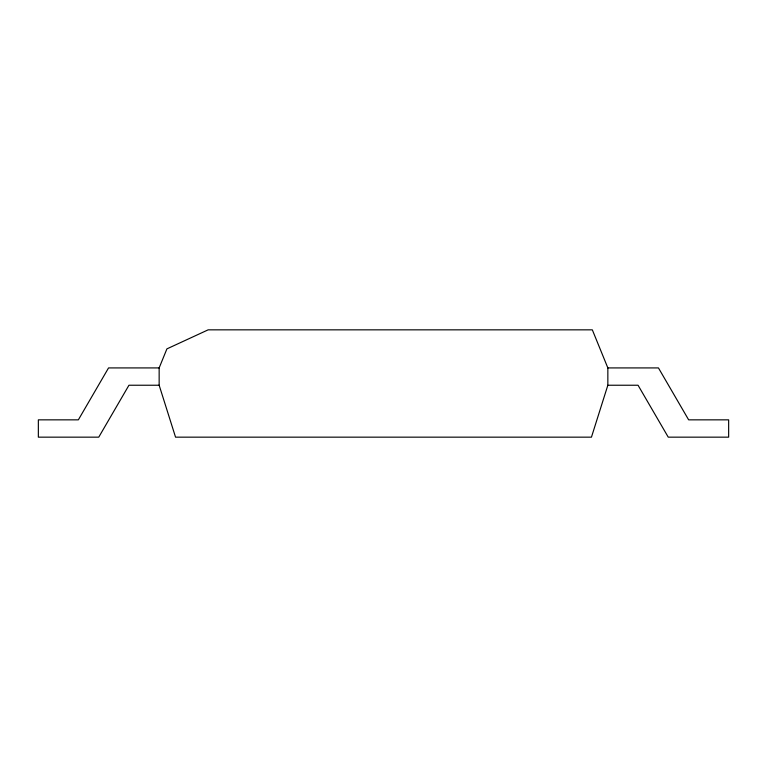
<?xml version="1.0" encoding="UTF-8"?>
<svg xmlns="http://www.w3.org/2000/svg" width="767" height="767" viewBox="0 0 767 767"><rect width="100%" height="100%" fill="white"/><g stroke="black" fill="none" stroke-linecap="round" stroke-linejoin="round"><path stroke-width="1.15" d="M607.847 385.235L591.453 437.161L175.547 437.161L159.153 385.235L159.153 367.92L166.909 348.88L208.154 329.839L592.325 329.839L607.847 367.92L607.847 385.235L638.048 385.235L668.249 437.161L728.65 437.161L728.65 419.846L688.651 419.846L658.45 367.92L607.847 367.92M159.153 367.92L108.55 367.92L78.349 419.846L38.35 419.846L38.35 437.161L98.751 437.161L128.952 385.235L159.153 385.235"/></g></svg>
